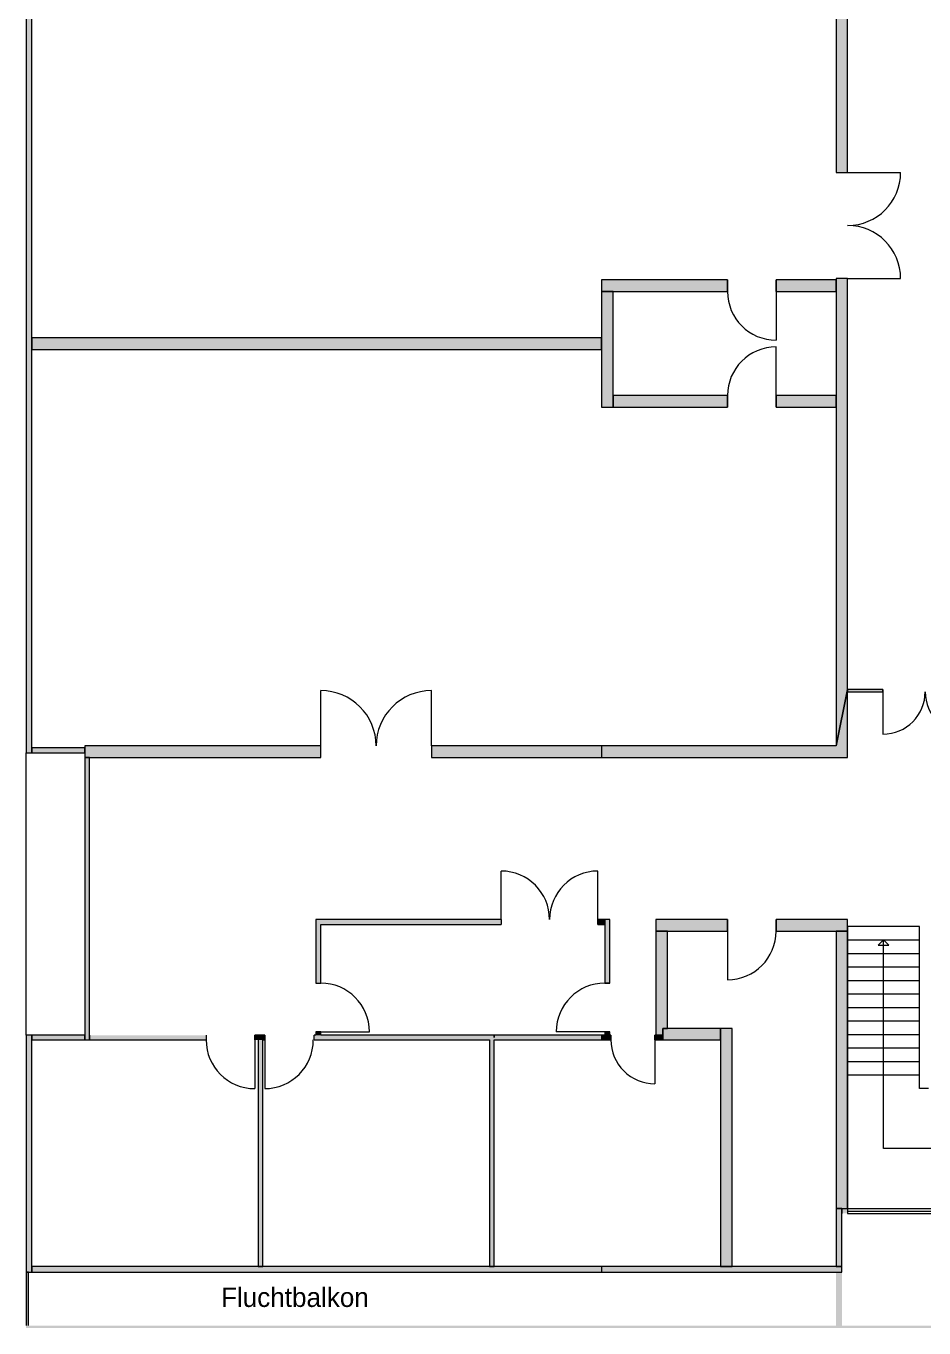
# Model space of a CAD drawing. Header units: metres. Extents: x -35503.5 to -35469.9, y 62080.2 to 62126.6.
# Drawn here: x -35503.48 to -35485.02, y 62080.23 to 62106.97 of the extents above; entities that cross this region are included whole.
import ezdxf

# ---------------------------------------------------------------- set-up
doc = ezdxf.new("R2010")
doc.units = ezdxf.units.M
for name, pattern in [('AUSGEZOGEN', [0]), ('Standardmuster', [0]), ('Volllinie', [0])]:
    doc.linetypes.add(name, pattern=pattern)
doc.layers.add('Grundebene', color=7, linetype='Continuous')
doc.styles.add('ARIAL', font='arial.ttf', dxfattribs={"height": 0.2})

# ---------------------------------------------------------------- blocks, each defined once
blk = doc.blocks.new('COMPLEXOBJECT_4-3421')
at = {"layer": 'Grundebene', "color": 18, "linetype": 'AUSGEZOGEN', "lineweight": 13, "true_color": 0x000000}
for points in [[(50750.957615, 146413.75), (50750.957615, 136663.75), (50990.957615, 136663.75), (50990.957615, 146413.75), (50750.957615, 146413.75)], [(50750.957615, 134463.75), (50750.957615, 124763.75), (50990.957615, 125938.75), (50990.957615, 134463.75), (50750.957615, 134463.75)]]:
    blk.add_lwpolyline(points, dxfattribs=at)
blk = doc.blocks.new('COMPLEXOBJECT_24-34AC')
at = {"layer": 'Grundebene', "color": 18, "linetype": 'AUSGEZOGEN', "lineweight": 13, "true_color": 0x000000}
for p, q in [((48495.957615, 134433.75), (45880.957615, 134433.75)), ((45880.957615, 134433.75), (45880.957615, 134193.75))]:
    blk.add_line(p, q, dxfattribs=at)
for points in [[(45880.957615, 134193.75), (48495.957615, 134193.75), (48495.957615, 134433.75)], [(50750.957615, 134433.75), (49505.957615, 134433.75), (49505.957615, 134193.75), (50750.957615, 134193.75), (50750.957615, 134433.75)]]:
    blk.add_lwpolyline(points, dxfattribs=at)
blk = doc.blocks.new('COMPLEXOBJECT_39-34ED')
at = {"layer": 'Grundebene', "color": 18, "linetype": 'AUSGEZOGEN', "lineweight": 13, "true_color": 0x000000}
for points in [[(46120.957615, 131793.75), (48495.957615, 131793.75), (48495.957615, 132033.75), (46120.957615, 132033.75), (46120.957615, 131793.75)], [(50750.957615, 132033.75), (49505.957615, 132033.75), (49505.957615, 131793.75), (50750.957615, 131793.75), (50750.957615, 132033.75)]]:
    blk.add_lwpolyline(points, dxfattribs=at)
blk = doc.blocks.new('COMPLEXOBJECT_49-3544')
at = {"layer": 'Grundebene', "color": 18, "linetype": 'AUSGEZOGEN', "lineweight": 13, "true_color": 0x000000}
for points in [[(47010.957615, 120923.75), (48495.957615, 120923.75), (48495.957615, 121163.75), (47010.957615, 121163.75), (47010.957615, 120923.75)], [(50990.957615, 120923.75), (50990.957615, 121163.75), (49505.957615, 121163.75), (49505.957615, 120923.75), (50990.957615, 120923.75)]]:
    blk.add_lwpolyline(points, dxfattribs=at)
blk = doc.blocks.new('COMPLEXOBJECT_67-35A8')
at = {"layer": 'Grundebene', "color": 18, "linetype": 'AUSGEZOGEN', "lineweight": 13, "true_color": 0x000000}
for points in [[(46050.957615, 119843.79677), (46050.957615, 121163.75), (45950.957615, 121163.75), (45950.957615, 119843.79677), (46050.957615, 119843.79677)], [(46050.957615, 118763.79303), (46050.957615, 118833.79677), (45950.957615, 118833.79677), (45950.957615, 118763.79677), (46050.957615, 118763.79303)]]:
    blk.add_lwpolyline(points, dxfattribs=at)
blk = doc.blocks.new('COMPLEXOBJECT_88-3621')
at = {"layer": 'Grundebene', "color": 18, "linetype": 'AUSGEZOGEN', "lineweight": 13, "true_color": 0x000000}
for points in [[(50990.957615, 125888.75), (51720.957615, 125888.75), (51720.957615, 125938.75), (50990.957615, 125938.75), (50990.957615, 125888.75)], [(54210.957615, 125938.75), (53480.957615, 125938.75), (53480.957615, 125888.75), (54210.957615, 125888.75), (54210.957615, 125938.75)]]:
    blk.add_lwpolyline(points, dxfattribs=at)
blk = doc.blocks.new('door-4D1B')
at = {"layer": 'Grundebene', "color": 18, "linetype": 'Standardmuster', "lineweight": 13, "true_color": 0x000000}
blk.add_line((38680.957615, 118663.88281), (38680.957615, 117653.88281), dxfattribs=at)
blk.add_arc((38680.957615, 118663.88281), 1010, 180, 270, dxfattribs=at)
blk = doc.blocks.new('door-4D23')
at = {"layer": 'Grundebene', "color": 18, "linetype": 'Standardmuster', "lineweight": 13, "true_color": 0x000000}
blk.add_line((49505.957615, 134193.75), (49505.957615, 133183.75), dxfattribs=at)
blk.add_arc((49505.957615, 134193.75), 1010, 180, 270, dxfattribs=at)
blk = doc.blocks.new('door-4D3B')
at = {"layer": 'Grundebene', "color": 18, "linetype": 'Standardmuster', "lineweight": 13, "true_color": 0x000000}
blk.add_line((46986, 118664), (46986, 117754), dxfattribs=at)
blk.add_arc((46986, 118664), 910, 179.9979, 269.9979, dxfattribs=at)
blk = doc.blocks.new('door-4D5D')
at = {"layer": 'Grundebene', "color": 18, "linetype": 'Standardmuster', "lineweight": 13, "true_color": 0x000000}
blk.add_line((48495.957615, 120923.75), (48495.957615, 119913.75), dxfattribs=at)
blk.add_arc((48495.957615, 120923.75), 1010, 270, 0, dxfattribs=at)
blk = doc.blocks.new('door-4D65')
at = {"layer": 'Grundebene', "color": 18, "linetype": 'Standardmuster', "lineweight": 13, "true_color": 0x000000}
blk.add_line((38886.151825, 118663.88281), (38886.151825, 117653.88281), dxfattribs=at)
blk.add_arc((38886.151825, 118663.88281), 1010, 270, 0, dxfattribs=at)
blk = doc.blocks.new('door-4D76')
at = {"layer": 'Grundebene', "color": 18, "linetype": 'Standardmuster', "lineweight": 13, "true_color": 0x000000}
for p, q in [((43795.957615, 121163.75), (43795.957615, 122168.75)), ((45805.957615, 121163.75), (45805.957615, 122168.75))]:
    blk.add_line(p, q, dxfattribs=at)
for centre, start, end in [((43795.957615, 121163.75), 0, 90), ((45805.957615, 121163.75), 90, 180)]:
    blk.add_arc(centre, 1005, start, end, dxfattribs=at)
blk = doc.blocks.new('door-4D82')
at = {"layer": 'Grundebene', "color": 18, "linetype": 'Standardmuster', "lineweight": 13, "true_color": 0x000000}
for p, q in [((51720.957615, 125888.75), (51720.957615, 125008.75)), ((53480.957615, 125888.75), (53480.957615, 125008.75))]:
    blk.add_line(p, q, dxfattribs=at)
for centre, start, end in [((51720.957615, 125888.75), 270, 0), ((53480.957615, 125888.75), 180, 270)]:
    blk.add_arc(centre, 880, start, end, dxfattribs=at)
blk = doc.blocks.new('door-4DA2')
at = {"layer": 'Grundebene', "color": 18, "linetype": 'Standardmuster', "lineweight": 13, "true_color": 0x000000}
for p, q in [((50990.957615, 136663.75), (52090.957615, 136663.75)), ((50990.957615, 134463.75), (52090.957615, 134463.75))]:
    blk.add_line(p, q, dxfattribs=at)
for centre, start, end in [((50990.957615, 136663.75), 270, 360), ((50990.957615, 134463.75), 360, 90)]:
    blk.add_arc(centre, 1100, start, end, dxfattribs=at)
blk = doc.blocks.new('door-4DEA')
at = {"layer": 'Grundebene', "color": 18, "linetype": 'Standardmuster', "lineweight": 13, "true_color": 0x000000}
blk.add_line((40050.957615, 118833.88281), (41060.957615, 118833.88281), dxfattribs=at)
blk.add_arc((40050.957615, 118833.88281), 1010, 0, 90, dxfattribs=at)
blk = doc.blocks.new('door-4DF4')
at = {"layer": 'Grundebene', "color": 18, "linetype": 'Standardmuster', "lineweight": 13, "true_color": 0x000000}
blk.add_line((45950.957615, 118833.79677), (44940.957615, 118833.79677), dxfattribs=at)
blk.add_arc((45950.957615, 118833.79677), 1010, 90, 180, dxfattribs=at)
blk = doc.blocks.new('door-4DFE')
at = {"layer": 'Grundebene', "color": 18, "linetype": 'Standardmuster', "lineweight": 13, "true_color": 0x000000}
for p, q in [((40050.957615, 124763.75), (40050.957615, 125913.75)), ((42350.957615, 124763.75), (42350.957615, 125913.75))]:
    blk.add_line(p, q, dxfattribs=at)
for centre, start, end in [((40050.957615, 124763.75), 0, 90), ((42350.957615, 124763.75), 90, 180)]:
    blk.add_arc(centre, 1150, start, end, dxfattribs=at)
blk = doc.blocks.new('door-4E0A')
at = {"layer": 'Grundebene', "color": 18, "linetype": 'Standardmuster', "lineweight": 13, "true_color": 0x000000}
blk.add_line((49505.957615, 132033.75), (49505.957615, 133043.75), dxfattribs=at)
blk.add_arc((49505.957615, 132033.75), 1010, 90, 180, dxfattribs=at)
blk = doc.blocks.new('win-54C6')
at = {"layer": 'Grundebene', "color": 18, "linetype": 'Standardmuster', "lineweight": 13, "true_color": 0x000000}
for p, q in [((50991, 115164), (50991, 115064)), ((50991, 115164), (54210, 115164)), ((50991, 115114), (54210, 115114)), ((54210, 115064), (54210, 115164)), ((50991, 115064), (54210, 115064))]:
    blk.add_line(p, q, dxfattribs=at)

msp = doc.modelspace()

# ---------------------------------------------------------------- hatches: boundary and pattern name
at = {"layer": 'Grundebene', "true_color": 0x000000, "transparency": 33554687}
for points in [[(-35503.364, 62125.47), (-35503.364, 62092.043), (-35503.483, 62092.043), (-35503.483, 62125.47)], [(-35486.829, 62103.964), (-35486.829, 62113.618), (-35486.592, 62113.618), (-35486.592, 62103.964)], [(-35486.829, 62103.964), (-35486.829, 62113.618), (-35486.592, 62113.618), (-35486.592, 62103.964)], [(-35491.651, 62101.756), (-35489.062, 62101.756), (-35489.062, 62101.519), (-35491.651, 62101.519)], [(-35491.651, 62101.756), (-35489.062, 62101.756), (-35489.062, 62101.519), (-35491.651, 62101.519)], [(-35488.062, 62101.756), (-35486.829, 62101.756), (-35486.829, 62101.519), (-35488.062, 62101.519)], [(-35488.062, 62101.756), (-35486.829, 62101.756), (-35486.829, 62101.519), (-35488.062, 62101.519)], [(-35486.829, 62092.182), (-35486.829, 62101.786), (-35486.592, 62101.786), (-35486.592, 62093.345)], [(-35486.829, 62092.182), (-35486.829, 62101.786), (-35486.592, 62101.786), (-35486.592, 62093.345)], [(-35491.651, 62099.142), (-35491.651, 62101.519), (-35491.414, 62101.519), (-35491.414, 62099.142)], [(-35491.651, 62099.142), (-35491.651, 62101.519), (-35491.414, 62101.519), (-35491.414, 62099.142)], [(-35491.651, 62100.331), (-35503.364, 62100.331), (-35503.364, 62100.568), (-35491.651, 62100.568)], [(-35489.062, 62099.142), (-35491.414, 62099.142), (-35491.414, 62099.38), (-35489.062, 62099.38)], [(-35489.062, 62099.142), (-35491.414, 62099.142), (-35491.414, 62099.38), (-35489.062, 62099.38)], [(-35488.062, 62099.38), (-35486.829, 62099.38), (-35486.829, 62099.142), (-35488.062, 62099.142)], [(-35488.062, 62099.38), (-35486.829, 62099.38), (-35486.829, 62099.142), (-35488.062, 62099.142)], [(-35486.592, 62091.944), (-35495.146, 62091.944), (-35495.146, 62092.182), (-35486.829, 62092.182), (-35486.592, 62093.345)], [(-35491.651, 62091.944), (-35491.651, 62092.182), (-35486.829, 62092.182), (-35486.592, 62093.345), (-35486.592, 62091.944)], [(-35485.869, 62093.296), (-35486.592, 62093.296), (-35486.592, 62093.345), (-35485.869, 62093.345)], [(-35485.869, 62093.296), (-35486.592, 62093.296), (-35486.592, 62093.345), (-35485.869, 62093.345)], [(-35502.275, 62092.043), (-35503.364, 62092.043), (-35503.364, 62092.142), (-35502.275, 62092.142)], [(-35497.424, 62091.944), (-35502.275, 62091.944), (-35502.275, 62092.182), (-35497.424, 62092.182)], [(-35502.176, 62091.944), (-35502.176, 62086.142), (-35502.275, 62086.142), (-35502.275, 62091.944)], [(-35497.523, 62088.617), (-35493.716, 62088.617), (-35493.716, 62088.518), (-35497.523, 62088.518)], [(-35491.725, 62088.518), (-35491.725, 62088.617), (-35491.582, 62088.617), (-35491.582, 62088.518)], [(-35491.651, 62088.617), (-35491.582, 62088.617), (-35491.582, 62088.518), (-35491.651, 62088.518)], [(-35491.483, 62088.617), (-35491.483, 62087.31), (-35491.582, 62087.31), (-35491.582, 62088.617)], [(-35491.483, 62088.617), (-35491.483, 62087.31), (-35491.582, 62087.31), (-35491.582, 62088.617)], [(-35489.062, 62088.38), (-35490.532, 62088.38), (-35490.532, 62088.617), (-35489.062, 62088.617)], [(-35489.062, 62088.38), (-35490.532, 62088.38), (-35490.532, 62088.617), (-35489.062, 62088.617)], [(-35486.592, 62088.617), (-35486.592, 62088.38), (-35488.062, 62088.38), (-35488.062, 62088.617)], [(-35486.592, 62088.617), (-35486.592, 62088.38), (-35488.062, 62088.38), (-35488.062, 62088.617)], [(-35497.523, 62087.311), (-35497.523, 62088.518), (-35497.424, 62088.518), (-35497.424, 62087.311)], [(-35490.295, 62088.38), (-35490.295, 62086.38), (-35490.394, 62086.38), (-35490.394, 62086.241), (-35490.532, 62086.241), (-35490.532, 62088.38)], [(-35490.295, 62088.38), (-35490.295, 62086.38), (-35490.394, 62086.38), (-35490.394, 62086.241), (-35490.532, 62086.241), (-35490.532, 62088.38)], [(-35486.829, 62082.677), (-35486.829, 62088.38), (-35486.592, 62088.38), (-35486.592, 62082.677)], [(-35486.829, 62082.677), (-35486.829, 62088.38), (-35486.592, 62088.38), (-35486.592, 62082.677)], [(-35503.364, 62086.241), (-35503.364, 62081.37), (-35503.483, 62081.37), (-35503.483, 62086.241)], [(-35503.364, 62086.241), (-35502.275, 62086.241), (-35502.275, 62086.142), (-35503.364, 62086.142)], [(-35499.78, 62086.142), (-35502.176, 62086.142), (-35502.176, 62086.241), (-35499.78, 62086.241)], [(-35498.612, 62086.241), (-35498.612, 62086.142), (-35498.78, 62086.142), (-35498.78, 62086.241)], [(-35498.577, 62086.142), (-35498.612, 62086.142), (-35498.612, 62086.241), (-35498.577, 62086.241)], [(-35497.424, 62086.311), (-35497.424, 62086.241), (-35497.523, 62086.241), (-35497.523, 62086.311)], [(-35493.958, 62081.489), (-35493.958, 62086.192), (-35493.859, 62086.192), (-35493.859, 62086.142), (-35493.859, 62081.489)], [(-35491.458, 62086.142), (-35493.859, 62086.142), (-35493.859, 62086.241), (-35491.458, 62086.241)], [(-35491.651, 62086.142), (-35491.651, 62086.241), (-35491.458, 62086.241), (-35491.458, 62086.142)], [(-35491.483, 62086.31), (-35491.483, 62086.241), (-35491.582, 62086.241), (-35491.582, 62086.31)], [(-35491.483, 62086.31), (-35491.483, 62086.241), (-35491.582, 62086.241), (-35491.582, 62086.31)], [(-35490.557, 62086.142), (-35490.557, 62086.241), (-35490.394, 62086.241), (-35490.394, 62086.142)], [(-35490.557, 62086.142), (-35490.557, 62086.241), (-35490.394, 62086.241), (-35490.394, 62086.142)], [(-35490.394, 62086.38), (-35489.206, 62086.38), (-35489.206, 62086.142), (-35490.394, 62086.142)], [(-35490.394, 62086.38), (-35489.206, 62086.38), (-35489.206, 62086.142), (-35490.394, 62086.142)], [(-35488.968, 62086.38), (-35488.968, 62081.489), (-35489.206, 62081.489), (-35489.206, 62086.38)], [(-35488.968, 62086.38), (-35488.968, 62081.489), (-35489.206, 62081.489), (-35489.206, 62086.38)], [(-35498.711, 62081.489), (-35498.711, 62086.142), (-35498.612, 62086.142), (-35498.612, 62081.489)], [(-35486.829, 62081.488), (-35486.829, 62082.677), (-35486.71, 62082.677), (-35486.711, 62081.488)], [(-35486.829, 62081.488), (-35486.829, 62082.677), (-35486.71, 62082.677), (-35486.711, 62081.488)], [(-35503.434, 62081.375), (-35503.434, 62080.226), (-35503.483, 62080.226), (-35503.483, 62081.375)], [(-35489.206, 62081.37), (-35503.364, 62081.37), (-35503.364, 62081.489), (-35489.206, 62081.489), (-35486.711, 62081.488), (-35486.711, 62081.37)], [(-35491.651, 62081.37), (-35491.651, 62081.489), (-35489.206, 62081.489), (-35486.711, 62081.488), (-35486.711, 62081.37), (-35489.206, 62081.37)], [(-35486.711, 62081.37), (-35486.829, 62081.37), (-35486.829, 62080.276), (-35486.711, 62080.276)], [(-35503.434, 62080.276), (-35471.265, 62080.276), (-35471.265, 62080.226), (-35503.434, 62080.226)]]:
    msp.add_hatch(color=18, dxfattribs=at).paths.add_polyline_path(points, flags=0)
msp.add_hatch(color=18, dxfattribs=at).paths.add_polyline_path([(-35493.958, 62086.142), (-35497.577, 62086.142), (-35497.577, 62086.241), (-35493.859, 62086.241), (-35493.859, 62086.192), (-35493.958, 62086.192)])
h = msp.add_hatch(color=18, dxfattribs=at)
h.paths.add_polyline_path([(-35483.404, 62082.677), (-35483.404, 62082.578), (-35483.166, 62082.578), (-35483.166, 62082.677)], flags=0)
h.paths.add_polyline_path([(-35486.71, 62082.578), (-35486.592, 62082.578), (-35486.592, 62082.677), (-35486.71, 62082.677)], flags=0)

# ---------------------------------------------------------------- linework, layer by layer
at = {"layer": 'Grundebene', "color": 18, "linetype": 'AUSGEZOGEN', "lineweight": 13, "true_color": 0x000000}
for p, q in [((-35503.483, 62125.47), (-35503.483, 62100.568)), ((-35503.364, 62100.568), (-35503.364, 62125.47)), ((-35486.592, 62103.964), (-35486.592, 62113.618)), ((-35486.592, 62103.964), (-35486.592, 62113.618)), ((-35486.829, 62108.648), (-35486.829, 62103.964)), ((-35486.829, 62108.648), (-35486.829, 62103.964)), ((-35486.829, 62103.964), (-35486.592, 62103.964)), ((-35491.651, 62101.756), (-35491.651, 62101.519)), ((-35489.062, 62101.756), (-35491.651, 62101.756)), ((-35491.651, 62101.756), (-35491.651, 62101.519)), ((-35489.062, 62101.756), (-35491.651, 62101.756)), ((-35489.062, 62101.756), (-35489.062, 62101.519)), ((-35489.062, 62101.756), (-35489.062, 62101.519)), ((-35488.062, 62101.519), (-35488.062, 62101.756)), ((-35486.829, 62101.756), (-35488.062, 62101.756)), ((-35488.062, 62101.519), (-35488.062, 62101.756)), ((-35486.829, 62101.756), (-35488.062, 62101.756)), ((-35486.592, 62101.786), (-35486.829, 62101.786)), ((-35486.592, 62093.345), (-35486.592, 62101.786)), ((-35486.592, 62093.345), (-35486.592, 62101.786)), ((-35491.651, 62101.519), (-35491.651, 62100.568)), ((-35491.651, 62101.519), (-35491.651, 62100.568)), ((-35491.651, 62101.519), (-35491.651, 62099.142)), ((-35491.414, 62099.38), (-35491.414, 62101.519)), ((-35491.414, 62101.519), (-35489.062, 62101.519)), ((-35491.414, 62099.38), (-35491.414, 62101.519)), ((-35491.414, 62101.519), (-35489.062, 62101.519)), ((-35488.062, 62101.519), (-35486.829, 62101.519)), ((-35488.062, 62101.519), (-35486.829, 62101.519)), ((-35486.829, 62101.519), (-35486.829, 62099.38)), ((-35486.829, 62101.519), (-35486.829, 62099.38)), ((-35503.483, 62100.568), (-35503.483, 62092.043)), ((-35491.651, 62100.568), (-35503.364, 62100.568)), ((-35503.364, 62100.568), (-35503.364, 62100.331)), ((-35503.364, 62092.043), (-35503.364, 62100.568)), ((-35491.651, 62100.331), (-35491.651, 62100.568)), ((-35503.364, 62100.331), (-35491.651, 62100.331)), ((-35491.651, 62100.331), (-35491.651, 62099.142)), ((-35491.651, 62100.331), (-35491.651, 62099.142)), ((-35489.062, 62099.38), (-35491.414, 62099.38)), ((-35489.062, 62099.38), (-35491.414, 62099.38)), ((-35489.062, 62099.38), (-35489.062, 62099.142)), ((-35489.062, 62099.38), (-35489.062, 62099.142)), ((-35489.062, 62099.142), (-35489.062, 62099.38)), ((-35486.829, 62099.38), (-35488.062, 62099.38)), ((-35488.062, 62099.142), (-35488.062, 62099.38)), ((-35486.829, 62099.38), (-35488.062, 62099.38)), ((-35488.062, 62099.142), (-35488.062, 62099.38)), ((-35488.062, 62099.38), (-35488.062, 62099.142)), ((-35491.651, 62099.142), (-35491.414, 62099.142)), ((-35491.651, 62099.142), (-35491.414, 62099.142)), ((-35491.414, 62099.142), (-35489.062, 62099.142)), ((-35491.414, 62099.142), (-35489.062, 62099.142)), ((-35488.062, 62099.142), (-35486.829, 62099.142)), ((-35488.062, 62099.142), (-35486.829, 62099.142)), ((-35486.829, 62099.142), (-35486.829, 62092.182)), ((-35486.829, 62099.142), (-35486.829, 62092.182)), ((-35485.869, 62093.345), (-35486.592, 62093.345)), ((-35486.592, 62093.296), (-35485.869, 62093.296)), ((-35486.592, 62091.944), (-35486.592, 62093.296)), ((-35486.592, 62093.296), (-35485.869, 62093.296)), ((-35486.592, 62091.944), (-35486.592, 62093.296)), ((-35485.869, 62093.345), (-35485.869, 62093.296)), ((-35502.275, 62092.142), (-35503.364, 62092.142)), ((-35503.364, 62092.142), (-35503.364, 62092.043)), ((-35502.275, 62092.182), (-35502.275, 62091.944)), ((-35497.424, 62092.182), (-35502.275, 62092.182)), ((-35502.275, 62092.043), (-35502.275, 62092.142)), ((-35497.424, 62091.944), (-35497.424, 62092.182)), ((-35486.829, 62092.182), (-35495.146, 62092.182)), ((-35495.146, 62092.182), (-35495.146, 62091.944)), ((-35486.829, 62092.182), (-35491.651, 62092.182)), ((-35503.483, 62092.043), (-35503.364, 62092.043)), ((-35503.364, 62092.043), (-35502.275, 62092.043)), ((-35502.275, 62091.944), (-35502.275, 62086.142)), ((-35502.176, 62091.944), (-35502.275, 62091.944)), ((-35502.275, 62091.944), (-35497.424, 62091.944)), ((-35502.176, 62086.142), (-35502.176, 62091.944)), ((-35495.146, 62091.944), (-35486.592, 62091.944)), ((-35491.651, 62091.944), (-35486.592, 62091.944)), ((-35493.716, 62088.617), (-35497.523, 62088.617)), ((-35497.523, 62088.617), (-35497.523, 62088.518)), ((-35493.716, 62088.617), (-35493.716, 62088.518)), ((-35491.725, 62088.518), (-35491.725, 62088.617)), ((-35491.582, 62088.617), (-35491.725, 62088.617)), ((-35491.582, 62088.617), (-35491.651, 62088.617)), ((-35491.483, 62088.617), (-35491.582, 62088.617)), ((-35491.483, 62088.617), (-35491.582, 62088.617)), ((-35491.483, 62087.31), (-35491.483, 62088.617)), ((-35490.532, 62088.617), (-35490.532, 62088.38)), ((-35489.062, 62088.617), (-35490.532, 62088.617)), ((-35490.532, 62088.617), (-35490.532, 62088.38)), ((-35489.062, 62088.617), (-35490.532, 62088.617)), ((-35489.062, 62088.617), (-35489.062, 62088.38)), ((-35489.062, 62088.617), (-35489.062, 62088.38)), ((-35486.592, 62088.617), (-35488.062, 62088.617)), ((-35488.062, 62088.38), (-35488.062, 62088.617)), ((-35486.592, 62088.617), (-35488.062, 62088.617)), ((-35488.062, 62088.38), (-35488.062, 62088.617)), ((-35486.592, 62088.38), (-35486.592, 62088.617)), ((-35486.592, 62088.38), (-35486.592, 62088.617)), ((-35497.523, 62088.518), (-35497.523, 62087.311)), ((-35497.424, 62087.311), (-35497.424, 62088.518)), ((-35497.424, 62088.518), (-35493.716, 62088.518)), ((-35491.725, 62088.518), (-35491.582, 62088.518)), ((-35491.651, 62088.518), (-35491.582, 62088.518)), ((-35491.582, 62088.518), (-35491.582, 62087.31)), ((-35491.582, 62088.518), (-35491.582, 62087.31)), ((-35490.532, 62088.38), (-35490.532, 62086.241)), ((-35490.532, 62088.38), (-35490.532, 62086.241)), ((-35490.295, 62088.38), (-35489.062, 62088.38)), ((-35490.295, 62086.38), (-35490.295, 62088.38)), ((-35490.295, 62088.38), (-35489.062, 62088.38)), ((-35490.295, 62086.38), (-35490.295, 62088.38)), ((-35488.062, 62088.38), (-35486.829, 62088.38)), ((-35488.062, 62088.38), (-35486.829, 62088.38)), ((-35486.829, 62088.38), (-35486.829, 62082.677)), ((-35486.829, 62088.38), (-35486.829, 62082.677)), ((-35486.592, 62088.476), (-35486.592, 62088.199)), ((-35485.116, 62088.476), (-35486.592, 62088.476)), ((-35486.592, 62088.476), (-35486.592, 62088.199)), ((-35485.116, 62088.476), (-35486.592, 62088.476)), ((-35486.592, 62082.677), (-35486.592, 62088.38)), ((-35486.592, 62082.677), (-35486.592, 62088.38)), ((-35485.116, 62088.199), (-35485.116, 62088.476)), ((-35485.116, 62088.199), (-35485.116, 62088.476)), ((-35486.592, 62088.199), (-35486.592, 62087.921)), ((-35486.592, 62088.199), (-35485.116, 62088.199)), ((-35486.592, 62088.199), (-35486.592, 62087.921)), ((-35486.592, 62088.199), (-35485.116, 62088.199)), ((-35485.854, 62083.913), (-35485.854, 62088.199)), ((-35485.854, 62083.913), (-35485.854, 62088.199)), ((-35485.116, 62087.921), (-35485.116, 62088.199)), ((-35485.116, 62087.921), (-35485.116, 62088.199)), ((-35486.592, 62087.921), (-35486.592, 62087.644)), ((-35486.592, 62087.921), (-35485.116, 62087.921)), ((-35486.592, 62087.921), (-35486.592, 62087.644)), ((-35486.592, 62087.921), (-35485.116, 62087.921)), ((-35485.116, 62087.644), (-35485.116, 62087.921)), ((-35485.116, 62087.644), (-35485.116, 62087.921)), ((-35486.592, 62087.644), (-35486.592, 62087.367)), ((-35486.592, 62087.644), (-35485.116, 62087.644)), ((-35486.592, 62087.644), (-35486.592, 62087.367)), ((-35486.592, 62087.644), (-35485.116, 62087.644)), ((-35485.116, 62087.367), (-35485.116, 62087.644)), ((-35485.116, 62087.367), (-35485.116, 62087.644)), ((-35497.523, 62087.311), (-35497.424, 62087.311)), ((-35491.483, 62087.31), (-35491.582, 62087.31)), ((-35491.483, 62087.31), (-35491.582, 62087.31)), ((-35491.483, 62087.31), (-35491.582, 62087.31)), ((-35486.592, 62087.367), (-35486.592, 62087.09)), ((-35486.592, 62087.367), (-35485.116, 62087.367)), ((-35486.592, 62087.367), (-35486.592, 62087.09)), ((-35486.592, 62087.367), (-35485.116, 62087.367)), ((-35485.116, 62087.09), (-35485.116, 62087.367)), ((-35485.116, 62087.09), (-35485.116, 62087.367)), ((-35486.592, 62087.09), (-35485.116, 62087.09)), ((-35486.592, 62087.09), (-35486.592, 62086.812)), ((-35486.592, 62087.09), (-35485.116, 62087.09)), ((-35486.592, 62087.09), (-35486.592, 62086.812)), ((-35485.116, 62086.812), (-35485.116, 62087.09)), ((-35485.116, 62086.812), (-35485.116, 62087.09)), ((-35486.592, 62086.812), (-35486.592, 62086.535)), ((-35486.592, 62086.812), (-35485.116, 62086.812)), ((-35486.592, 62086.812), (-35486.592, 62086.535)), ((-35486.592, 62086.812), (-35485.116, 62086.812)), ((-35485.116, 62086.535), (-35485.116, 62086.812)), ((-35485.116, 62086.535), (-35485.116, 62086.812)), ((-35486.592, 62086.535), (-35485.116, 62086.535)), ((-35486.592, 62086.535), (-35486.592, 62086.258)), ((-35486.592, 62086.535), (-35485.116, 62086.535)), ((-35486.592, 62086.535), (-35486.592, 62086.258)), ((-35485.116, 62086.258), (-35485.116, 62086.535)), ((-35485.116, 62086.258), (-35485.116, 62086.535)), ((-35503.483, 62086.241), (-35503.483, 62081.37)), ((-35503.364, 62086.241), (-35503.483, 62086.241)), ((-35502.275, 62086.241), (-35503.364, 62086.241)), ((-35503.364, 62086.241), (-35503.364, 62086.142)), ((-35503.364, 62081.37), (-35503.364, 62086.241)), ((-35502.275, 62086.142), (-35502.275, 62086.241)), ((-35502.176, 62086.241), (-35502.176, 62086.142)), ((-35499.78, 62086.241), (-35499.78, 62086.142)), ((-35499.78, 62086.241), (-35499.78, 62086.142)), ((-35498.78, 62086.142), (-35498.78, 62086.241)), ((-35498.612, 62086.241), (-35498.78, 62086.241)), ((-35498.78, 62086.142), (-35498.78, 62086.241)), ((-35498.577, 62086.241), (-35498.612, 62086.241)), ((-35498.577, 62086.241), (-35498.577, 62086.142)), ((-35497.557, 62086.142), (-35497.557, 62086.241)), ((-35497.523, 62086.241), (-35497.557, 62086.241)), ((-35497.523, 62086.311), (-35497.523, 62086.241)), ((-35497.424, 62086.311), (-35497.523, 62086.311)), ((-35497.424, 62086.241), (-35497.424, 62086.311)), ((-35493.859, 62086.241), (-35497.424, 62086.241)), ((-35491.582, 62086.241), (-35493.859, 62086.241)), ((-35493.859, 62086.241), (-35493.859, 62086.192)), ((-35493.859, 62086.192), (-35493.859, 62086.241)), ((-35491.582, 62086.241), (-35491.651, 62086.241)), ((-35491.582, 62086.31), (-35491.582, 62086.241)), ((-35491.582, 62086.31), (-35491.483, 62086.31)), ((-35491.582, 62086.31), (-35491.483, 62086.31)), ((-35491.582, 62086.31), (-35491.483, 62086.31)), ((-35491.483, 62086.241), (-35491.483, 62086.31)), ((-35491.483, 62086.241), (-35491.483, 62086.31)), ((-35491.458, 62086.241), (-35491.483, 62086.241)), ((-35491.458, 62086.241), (-35491.483, 62086.241)), ((-35491.458, 62086.241), (-35491.458, 62086.142)), ((-35491.458, 62086.241), (-35491.458, 62086.142)), ((-35490.557, 62086.142), (-35490.557, 62086.241)), ((-35490.532, 62086.241), (-35490.557, 62086.241)), ((-35490.557, 62086.142), (-35490.557, 62086.241)), ((-35490.532, 62086.241), (-35490.557, 62086.241)), ((-35489.206, 62086.38), (-35490.295, 62086.38)), ((-35489.206, 62086.38), (-35490.295, 62086.38)), ((-35488.968, 62086.38), (-35489.206, 62086.38)), ((-35488.968, 62086.38), (-35489.206, 62086.38)), ((-35488.968, 62081.489), (-35488.968, 62086.38)), ((-35488.968, 62081.489), (-35488.968, 62086.38)), ((-35486.592, 62086.258), (-35485.116, 62086.258)), ((-35486.592, 62086.258), (-35486.592, 62085.981)), ((-35486.592, 62086.258), (-35485.116, 62086.258)), ((-35486.592, 62086.258), (-35486.592, 62085.981)), ((-35485.116, 62085.981), (-35485.116, 62086.258)), ((-35485.116, 62085.981), (-35485.116, 62086.258)), ((-35503.364, 62086.142), (-35502.275, 62086.142)), ((-35502.275, 62086.142), (-35502.176, 62086.142)), ((-35502.176, 62086.142), (-35499.78, 62086.142)), ((-35498.711, 62086.142), (-35498.711, 62081.489)), ((-35498.612, 62086.142), (-35498.577, 62086.142)), ((-35498.612, 62081.489), (-35498.612, 62086.142)), ((-35497.557, 62086.142), (-35493.958, 62086.142)), ((-35493.958, 62086.142), (-35493.958, 62081.489)), ((-35493.859, 62086.142), (-35491.458, 62086.142)), ((-35493.859, 62081.489), (-35493.859, 62086.142)), ((-35491.651, 62086.142), (-35491.458, 62086.142)), ((-35490.557, 62086.142), (-35490.394, 62086.142)), ((-35490.557, 62086.142), (-35490.394, 62086.142)), ((-35490.394, 62086.142), (-35490.394, 62086.142)), ((-35490.394, 62086.142), (-35489.206, 62086.142)), ((-35490.394, 62086.142), (-35490.394, 62086.142)), ((-35490.394, 62086.142), (-35489.206, 62086.142)), ((-35489.206, 62086.142), (-35489.206, 62081.489)), ((-35489.206, 62086.142), (-35489.206, 62081.489)), ((-35486.592, 62085.981), (-35485.116, 62085.981)), ((-35486.592, 62085.981), (-35486.592, 62085.703)), ((-35486.592, 62085.981), (-35485.116, 62085.981)), ((-35486.592, 62085.981), (-35486.592, 62085.703)), ((-35485.116, 62085.703), (-35485.116, 62085.981)), ((-35485.116, 62085.703), (-35485.116, 62085.981)), ((-35486.592, 62085.703), (-35486.592, 62085.426)), ((-35486.592, 62085.703), (-35485.116, 62085.703)), ((-35486.592, 62085.703), (-35486.592, 62085.426)), ((-35486.592, 62085.703), (-35485.116, 62085.703)), ((-35485.116, 62085.426), (-35485.116, 62085.703)), ((-35485.116, 62085.426), (-35485.116, 62085.703)), ((-35486.592, 62085.426), (-35486.592, 62085.149)), ((-35486.592, 62085.426), (-35485.116, 62085.426)), ((-35486.592, 62085.426), (-35486.592, 62085.149)), ((-35486.592, 62085.426), (-35485.116, 62085.426)), ((-35485.116, 62085.149), (-35485.116, 62085.426)), ((-35485.116, 62085.149), (-35485.116, 62085.426)), ((-35486.592, 62085.149), (-35486.592, 62082.677)), ((-35486.592, 62085.149), (-35486.592, 62082.677)), ((-35485.116, 62085.149), (-35485.116, 62085.149)), ((-35484.929, 62085.149), (-35485.116, 62085.149)), ((-35485.116, 62085.149), (-35485.116, 62085.149)), ((-35484.929, 62085.149), (-35485.116, 62085.149)), ((-35484.166, 62083.913), (-35485.854, 62083.913)), ((-35484.166, 62083.913), (-35485.854, 62083.913)), ((-35486.829, 62082.677), (-35486.829, 62081.488)), ((-35486.829, 62082.677), (-35486.829, 62081.488)), ((-35486.711, 62081.488), (-35486.71, 62082.677)), ((-35486.711, 62081.488), (-35486.71, 62082.677)), ((-35486.71, 62082.677), (-35486.71, 62082.578)), ((-35486.71, 62082.677), (-35486.71, 62082.578)), ((-35503.483, 62081.375), (-35503.483, 62080.276)), ((-35503.434, 62081.375), (-35503.483, 62081.375)), ((-35503.434, 62080.276), (-35503.434, 62081.375)), ((-35489.206, 62081.489), (-35503.364, 62081.489)), ((-35503.364, 62081.489), (-35503.364, 62081.37)), ((-35498.711, 62081.489), (-35498.612, 62081.489)), ((-35493.958, 62081.489), (-35493.859, 62081.489)), ((-35489.206, 62081.489), (-35491.651, 62081.489)), ((-35486.711, 62081.488), (-35489.206, 62081.489)), ((-35489.206, 62081.489), (-35488.968, 62081.489)), ((-35486.711, 62081.488), (-35489.206, 62081.489)), ((-35489.206, 62081.489), (-35488.968, 62081.489)), ((-35486.829, 62081.488), (-35486.711, 62081.488)), ((-35486.829, 62081.488), (-35486.711, 62081.488)), ((-35486.711, 62081.37), (-35486.711, 62081.488)), ((-35486.711, 62081.37), (-35486.711, 62081.488)), ((-35503.483, 62081.37), (-35503.364, 62081.37)), ((-35503.364, 62081.37), (-35489.206, 62081.37)), ((-35491.651, 62081.37), (-35489.206, 62081.37)), ((-35489.206, 62081.37), (-35486.711, 62081.37)), ((-35489.206, 62081.37), (-35486.711, 62081.37))]:
    msp.add_line(p, q, dxfattribs=at)
at = {"layer": 'Grundebene', "color": 18, "linetype": 'Volllinie', "lineweight": 9, "true_color": 0x000000}
msp.add_line((-35503.483, 62086.241), (-35503.483, 62092.043), dxfattribs=at)
at = {"layer": 'Grundebene', "color": 18, "linetype": 'AUSGEZOGEN', "lineweight": 13, "true_color": 0x000000}
for points in [[(-35486.829, 62113.618), (-35486.829, 62103.964), (-35486.592, 62103.964), (-35486.592, 62113.618), (-35486.829, 62113.618)], [(-35489.062, 62101.756), (-35491.651, 62101.756), (-35491.651, 62101.519), (-35489.062, 62101.519), (-35489.062, 62101.756)], [(-35486.829, 62101.756), (-35488.062, 62101.756), (-35488.062, 62101.519), (-35486.829, 62101.519), (-35486.829, 62101.756)], [(-35486.829, 62101.786), (-35486.829, 62092.182), (-35486.592, 62093.345), (-35486.592, 62101.786), (-35486.829, 62101.786)], [(-35491.651, 62101.519), (-35491.651, 62099.142), (-35491.414, 62099.142), (-35491.414, 62101.519), (-35491.651, 62101.519)], [(-35491.414, 62099.142), (-35489.062, 62099.142), (-35489.062, 62099.38), (-35491.414, 62099.38), (-35491.414, 62099.142)], [(-35486.829, 62099.38), (-35488.062, 62099.38), (-35488.062, 62099.142), (-35486.829, 62099.142), (-35486.829, 62099.38)], [(-35491.651, 62092.182), (-35491.651, 62091.944), (-35486.592, 62091.944), (-35486.592, 62093.345), (-35486.829, 62092.182), (-35491.651, 62092.182)], [(-35486.592, 62093.296), (-35485.869, 62093.296), (-35485.869, 62093.345), (-35486.592, 62093.345), (-35486.592, 62093.296)], [(-35491.582, 62088.617), (-35491.651, 62088.617), (-35491.651, 62088.518), (-35491.582, 62088.518), (-35491.582, 62088.617)], [(-35491.483, 62087.31), (-35491.483, 62088.617), (-35491.582, 62088.617), (-35491.582, 62087.31), (-35491.483, 62087.31)], [(-35490.532, 62088.38), (-35489.062, 62088.38), (-35489.062, 62088.617), (-35490.532, 62088.617), (-35490.532, 62088.38)], [(-35486.592, 62088.38), (-35486.592, 62088.617), (-35488.062, 62088.617), (-35488.062, 62088.38), (-35486.592, 62088.38)], [(-35490.295, 62086.38), (-35490.295, 62088.38), (-35490.532, 62088.38), (-35490.532, 62086.241), (-35490.394, 62086.241), (-35490.394, 62086.38), (-35490.295, 62086.38)], [(-35486.829, 62088.38), (-35486.829, 62082.677), (-35486.592, 62082.677), (-35486.592, 62088.38), (-35486.829, 62088.38)], [(-35485.854, 62088.199), (-35485.965, 62088.088), (-35485.743, 62088.088), (-35485.854, 62088.199)], [(-35485.854, 62088.199), (-35485.965, 62088.088), (-35485.743, 62088.088), (-35485.854, 62088.199)], [(-35491.651, 62086.241), (-35491.651, 62086.142), (-35491.458, 62086.142), (-35491.458, 62086.241), (-35491.651, 62086.241)], [(-35491.483, 62086.241), (-35491.483, 62086.31), (-35491.582, 62086.31), (-35491.582, 62086.241), (-35491.483, 62086.241)], [(-35490.557, 62086.241), (-35490.557, 62086.142), (-35490.394, 62086.142), (-35490.394, 62086.241), (-35490.557, 62086.241)], [(-35489.206, 62086.38), (-35490.394, 62086.38), (-35490.394, 62086.142), (-35489.206, 62086.142), (-35489.206, 62086.38)], [(-35488.968, 62081.489), (-35488.968, 62086.38), (-35489.206, 62086.38), (-35489.206, 62081.489), (-35488.968, 62081.489)], [(-35486.829, 62082.677), (-35486.829, 62081.488), (-35486.711, 62081.488), (-35486.71, 62082.677), (-35486.829, 62082.677)], [(-35491.651, 62081.489), (-35491.651, 62081.37), (-35489.206, 62081.37), (-35486.711, 62081.37), (-35486.711, 62081.488), (-35489.206, 62081.489), (-35491.651, 62081.489)]]:
    msp.add_lwpolyline(points, dxfattribs=at)
msp.add_arc((-35485.854, 62083.913), 0.000099, 180, 270, dxfattribs=at)
msp.add_arc((-35485.854, 62083.913), 0.000099, 180, 270, dxfattribs=at)

# ---------------------------------------------------------------- block references
at = {"layer": 'Grundebene', "xscale": 0.000990121424391837, "yscale": 0.000990121424391837, "zscale": 0.000990121424391837}
for name in ['COMPLEXOBJECT_4-3421', 'door-4DA2', 'COMPLEXOBJECT_24-34AC', 'door-4D23', 'door-4E0A', 'COMPLEXOBJECT_39-34ED', 'door-4DFE', 'COMPLEXOBJECT_88-3621', 'door-4D82', 'door-4D76', 'COMPLEXOBJECT_67-35A8', 'COMPLEXOBJECT_49-3544', 'door-4D5D', 'door-4DEA', 'door-4DF4', 'door-4D1B', 'door-4D65', 'door-4D3B', 'win-54C6']:
    msp.add_blockref(name, (-35537.079, 61968.651), dxfattribs=at)

# ---------------------------------------------------------------- texts
at = {"layer": 'Grundebene', "color": 18, "lineweight": 18, "true_color": 0x000000, "style": 'ARIAL', "width": 0.968563}
msp.add_text('Fluchtbalkon', height=0.39605, dxfattribs=at).set_placement((-35499.474, 62080.658))

doc.saveas('drawing.dxf')
